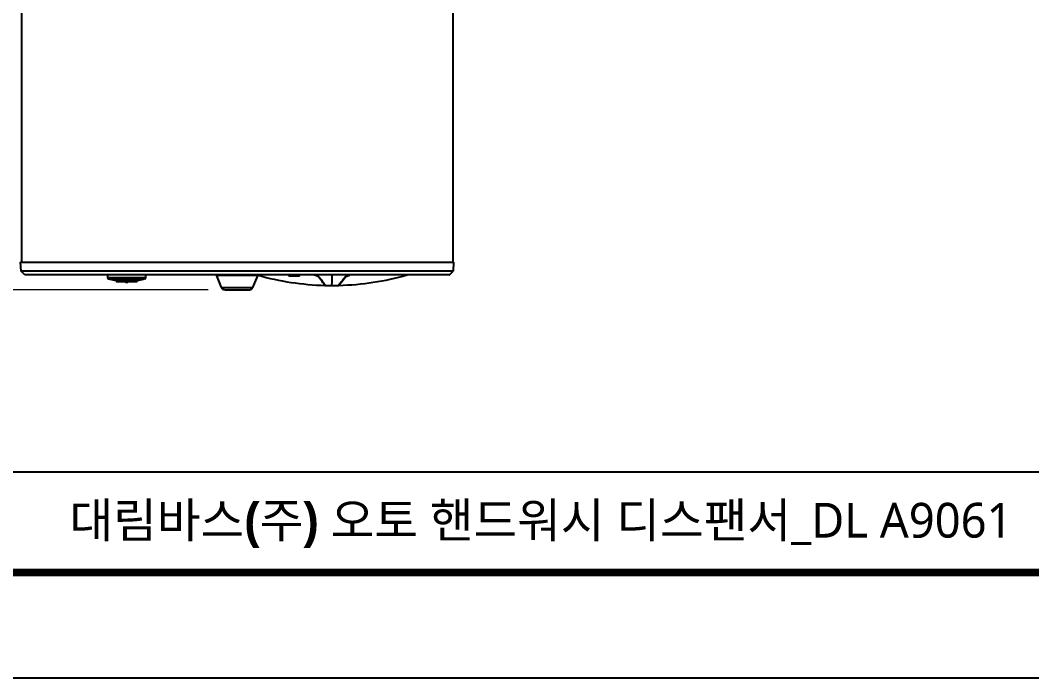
# Model space of a CAD drawing. Extents: x 1007 to 1797, y 752 to 1331.
# Drawn here: x 1142.8 to 1381, y 752 to 906.9 of the extents above; entities that cross this region are included whole.
import ezdxf

# ---------------------------------------------------------------- set-up
doc = ezdxf.new("R2010")
doc.units = 0
doc.header["$LTSCALE"] = 0.5
doc.header["$MEASUREMENT"] = 0
doc.layers.get('0').update_dxf_attribs({"linetype": 'CONTINUOUS'})
doc.layers.get('DEFPOINTS').update_dxf_attribs({"linetype": 'CONTINUOUS'})
doc.layers.add('Make2D$_U+53EF_U+89C1_U+7EBF$_U+6B63_U+5207_U+7EBF', color=7, linetype='CONTINUOUS')
doc.styles.add('Daelim Dimension', font='NanumGothic.ttf')
doc.dimstyles.new('DEFAULT', dxfattribs={"dimscale": 2, "dimtxt": 2, "dimasz": 2, "dimexe": 0, "dimexo": 2, "dimgap": 1, "dimtad": 1, "dimdec": 1, "dimzin": 9, "dimdsep": 46, "dimtxsty": 'Daelim Dimension', "dimcen": 0.5, "dimclrd": 252, "dimclre": 252, "dimclrt": 3, "dimadec": 1, "dimazin": 0, "dimtfac": 1, "dimtdec": 1, "dimtix": 1, "dimtmove": 0, "dimatfit": 3, "dimfxl": 0, "dimtolj": 1, "dimtzin": 1, "dimlwd": 9, "dimlwe": 9, "dimarcsym": 0})

# ---------------------------------------------------------------- blocks, each defined once
blk = doc.blocks.new('*D0')
at = {"color": 5, "lineweight": 9, "ltscale": 0.5}
for p, q in [((1189.84, 1064.61), (1114.2, 1064.61)), ((1114.2, 1060.61), (1114.2, 847.44)), ((1186.99, 843.44), (1114.2, 843.44))]:
    blk.add_line(p, q, dxfattribs=at)
at = {"color": 5, "ltscale": 0.5}
for points in [[(1113.53, 1060.61), (1114.86, 1060.61), (1114.2, 1064.61)], [(1113.53, 847.44), (1114.86, 847.44), (1114.2, 843.44)]]:
    blk.add_solid(points, dxfattribs=at)
at = {"layer": 'DEFPOINTS', "color": 0, "ltscale": 0.5}
for p in [(1193.84, 1064.61), (1114.2, 843.44), (1190.99, 843.44)]:
    blk.add_point(p, dxfattribs=at)
at = {"color": 7, "ltscale": 0.5, "insert": (1107.88, 954.02), "char_height": 8, "attachment_point": 5, "rotation": 90, "style": 'Daelim Dimension'}
blk.add_mtext('\\A1;221', dxfattribs=at)

msp = doc.modelspace()

# ---------------------------------------------------------------- linework, layer by layer
at = {"color": 5}
msp.add_line((1019.71, 800.52), (1655.73, 800.52), dxfattribs=at)
at = {"ltscale": 0.5}
msp.add_lwpolyline([(1007.01, 752.03), (1796.89, 752.03), (1796.89, 1330.79), (1007.01, 1330.79)], close=True, dxfattribs=at)
at = {"color": 5, "linetype": 'ByBlock', "lineweight": 200, "const_width": 1.82}
msp.add_lwpolyline([(1019.71, 776.81), (1784.11, 776.81), (1784.11, 1317.35), (1019.71, 1317.35)], close=True, dxfattribs=at)
at = {"layer": 'Make2D$_U+53EF_U+89C1_U+7EBF$_U+6B63_U+5207_U+7EBF', "lineweight": 25}
for p, q in [((1143.04, 1041.44), (1143.04, 849.94)), ((1244.64, 1041.44), (1244.64, 849.94)), ((1142.95, 847.83), (1142.84, 849.93)), ((1164.46, 849.94), (1244.81, 849.94)), ((1244.84, 849.94), (1244.73, 847.83)), ((1143.84, 846.94), (1143, 847.78)), ((1164.52, 847.83), (1143.04, 847.83)), ((1163.33, 846.94), (1163.33, 846.29)), ((1163.33, 846.29), (1172.26, 846.29)), ((1163.56, 846), (1172.04, 846)), ((1193.84, 847.83), (1164.52, 847.83)), ((1172.33, 846.29), (1172.33, 846.94)), ((1190.19, 843.94), (1189.07, 846.75)), ((1190.19, 843.94), (1189.08, 846.72)), ((1222.65, 846.94), (1193.84, 846.94)), ((1198.61, 846.72), (1197.5, 843.94)), ((1198.62, 846.75), (1198.62, 846.75)), ((1204.98, 846.94), (1204.9, 846.94)), ((1205.23, 846.94), (1205.1, 846.94)), ((1206.04, 846.94), (1206.04, 846.64)), ((1206.47, 846.64), (1206.04, 846.64)), ((1206.47, 846.64), (1206.47, 846.94)), ((1206.75, 846.64), (1206.47, 846.64)), ((1206.55, 846.64), (1206.55, 846.94)), ((1206.65, 846.64), (1206.65, 846.94)), ((1206.68, 846.94), (1206.68, 846.64)), ((1206.75, 846.94), (1206.75, 846.64)), ((1207.46, 846.64), (1206.75, 846.64)), ((1207.47, 846.64), (1207.47, 846.94)), ((1208.57, 846.64), (1207.47, 846.64)), ((1208.57, 846.64), (1208.57, 846.94)), ((1243.84, 846.94), (1244.73, 847.83)), ((1165.33, 845.65), (1165.33, 845.39)), ((1165.37, 845.65), (1170.33, 845.65)), ((1170.33, 845.65), (1170.33, 845.39)), ((1190.19, 843.94), (1197.43, 843.94)), ((1190.99, 843.44), (1196.75, 843.44))]:
    msp.add_line(p, q, dxfattribs=at)
for points in [[(1142.93, 849.94), (1142.87, 849.94), (1142.84, 849.94), (1142.84, 849.94)], [(1142.84, 849.94), (1142.84, 849.94), (1150.05, 849.94), (1164.46, 849.94)], [(1163.33, 846.29), (1163.33, 846.16), (1163.43, 846.04), (1163.56, 846)], [(1163.86, 845.93), (1164.35, 845.81), (1164.84, 845.72), (1165.33, 845.65)], [(1170.33, 845.65), (1170.83, 845.72), (1171.33, 845.82), (1171.83, 845.93)], [(1172.11, 846), (1172.24, 846.04), (1172.33, 846.16), (1172.33, 846.29)], [(1189.07, 846.75), (1189.04, 846.81), (1189, 846.86), (1188.95, 846.89)], [(1190.48, 846.75), (1189.54, 846.75), (1189.07, 846.75), (1189.07, 846.75)], [(1198.62, 846.75), (1198.64, 846.81), (1198.68, 846.86), (1198.74, 846.89)], [(1198.71, 846.85), (1203.86, 845.4), (1209.18, 844.59), (1214.53, 844.46)], [(1212.55, 846.67), (1212.42, 846.71), (1212.2, 846.81), (1211.97, 846.88)], [(1212.37, 846.78), (1212.31, 846.8), (1212.24, 846.83), (1212.17, 846.85)], [(1213.12, 846.5), (1212.9, 846.69), (1212.64, 846.81), (1212.35, 846.86)], [(1212.76, 846.64), (1212.75, 846.62), (1212.66, 846.66), (1212.53, 846.72)], [(1212.95, 846.53), (1212.89, 846.55), (1212.83, 846.59), (1212.79, 846.64)], [(1213.02, 846.51), (1212.99, 846.51), (1212.97, 846.52), (1212.95, 846.53)], [(1214.05, 845.06), (1213.8, 845.39), (1213.45, 845.86), (1212.99, 846.48)], [(1213.12, 846.5), (1213.61, 845.82), (1214.16, 845.14), (1214.63, 844.47)], [(1216.16, 844.44), (1216.18, 844.44), (1216.2, 845.27), (1216.22, 846.94)], [(1217.69, 844.47), (1218.19, 845.07), (1218.8, 845.83), (1219.31, 846.5)], [(1217.8, 844.46), (1223.24, 844.6), (1228.64, 845.42), (1233.87, 846.92)], [(1219.48, 846.53), (1218.97, 845.87), (1218.58, 845.37), (1218.31, 845.03)], [(1220.16, 846.88), (1219.85, 846.83), (1219.55, 846.7), (1219.31, 846.5)], [(1219.38, 846.5), (1219.42, 846.51), (1219.45, 846.52), (1219.48, 846.53)], [(1219.48, 846.53), (1219.54, 846.55), (1219.6, 846.59), (1219.64, 846.64)], [(1219.64, 846.64), (1219.65, 846.64), (1219.66, 846.65), (1219.67, 846.66)], [(1219.66, 846.64), (1219.89, 846.7), (1220.1, 846.77), (1220.31, 846.87)], [(1243.84, 846.94), (1243.84, 846.94), (1236.78, 846.94), (1222.65, 846.94)], [(1243.76, 846.94), (1243.82, 846.94), (1243.84, 846.94), (1243.84, 846.94)], [(1167.59, 845.22), (1167.75, 845.21), (1167.91, 845.21), (1168.08, 845.22)], [(1169.6, 845.39), (1169.96, 845.39), (1170.19, 845.39), (1170.29, 845.39)], [(1190.19, 843.94), (1190.31, 843.64), (1190.61, 843.44), (1190.94, 843.44)], [(1196.75, 843.44), (1197.07, 843.44), (1197.36, 843.63), (1197.49, 843.92)], [(1214.37, 844.62), (1214.31, 844.71), (1214.21, 844.83), (1214.09, 845)], [(1214.54, 844.58), (1214.48, 844.59), (1214.43, 844.6), (1214.37, 844.62)], [(1214.64, 844.45), (1214.62, 844.44), (1214.52, 844.48), (1214.53, 844.46)], [(1214.63, 844.47), (1214.64, 844.46), (1214.64, 844.45), (1214.64, 844.45)], [(1214.63, 844.46), (1214.67, 844.45), (1214.7, 844.45), (1214.73, 844.45)], [(1214.73, 844.45), (1215.21, 844.44), (1215.68, 844.44), (1216.16, 844.44)], [(1216.16, 844.44), (1216.68, 844.44), (1217.19, 844.44), (1217.71, 844.46)], [(1217.72, 844.45), (1217.67, 844.44), (1217.68, 844.46), (1217.69, 844.47)], [(1217.79, 844.46), (1217.83, 844.48), (1217.75, 844.46), (1217.72, 844.45)], [(1217.8, 844.46), (1217.79, 844.45), (1217.79, 844.45), (1217.79, 844.46)], [(1217.98, 844.62), (1217.92, 844.6), (1217.86, 844.58), (1217.8, 844.58)], [(1218.29, 845), (1218.15, 844.83), (1218.05, 844.71), (1217.98, 844.62)]]:
    msp.add_open_spline(points, degree=3, dxfattribs=at)
for points, knots in [([(1193.84, 846.94), (1169.44, 846.94), (1153.56, 846.94), (1146.18, 846.94), (1144.62, 846.94), (1143.84, 846.94), (1143.84, 846.94)], [0, 0, 0, 0, 1, 1, 1, 2, 2, 2, 2]), ([(1198.62, 846.75), (1198.62, 846.75), (1198.16, 846.75), (1197.23, 846.75), (1196.3, 846.75), (1195.18, 846.75), (1193.86, 846.75), (1192.54, 846.75), (1191.41, 846.75), (1190.48, 846.75)], [0, 0, 0, 0, 1, 1, 1, 2, 2, 2, 3, 3, 3, 3]), ([(1244.73, 847.83), (1244.74, 847.83), (1243.94, 847.83), (1242.35, 847.83), (1234.85, 847.83), (1218.68, 847.83), (1193.84, 847.83)], [0, 0, 0, 0, 1, 1, 1, 2, 2, 2, 2]), ([(1165.33, 845.39), (1165.33, 845.39), (1165.58, 845.39), (1166.06, 845.39), (1166.55, 845.39), (1167.14, 845.39), (1167.83, 845.39), (1168.52, 845.39), (1169.11, 845.39), (1169.6, 845.39)], [0, 0, 0, 0, 1, 1, 1, 2, 2, 2, 3, 3, 3, 3])]:
    msp.add_open_spline(points, degree=3, knots=knots, dxfattribs=at)

# ---------------------------------------------------------------- texts
at = {"color": 2, "insert": (1154.36, 793.23), "char_height": 8.19804, "width": 545.3199, "attachment_point": 1, "style": 'Daelim Dimension'}
msp.add_mtext('대림바스{\\fPretendard Variable SemiBold|b0|i0|c129|p2;(}주{\\fPretendard Variable SemiBold|b0|i0|c129|p2;)} 오토 핸드워시 디스팬서_DL A9061', dxfattribs=at)

# ---------------------------------------------------------------- dimensions: what is measured, and where the dimension line sits
at = {"color": 5, "ltscale": 0.5}
dim = msp.add_linear_dim(base=(1114.2, 843.44), p1=(1193.84, 1064.61), p2=(1190.99, 843.44), angle=90, dimstyle='DEFAULT', override={"dimtxt": 4, "dimdec": 0, "dimclrd": 5, "dimclre": 5, "dimclrt": 7}, dxfattribs=at)
dim.commit()
dim.dimension.update_dxf_attribs({"geometry": '*D0', "text_midpoint": (1107.88, 954.02)})

doc.saveas('drawing.dxf')
